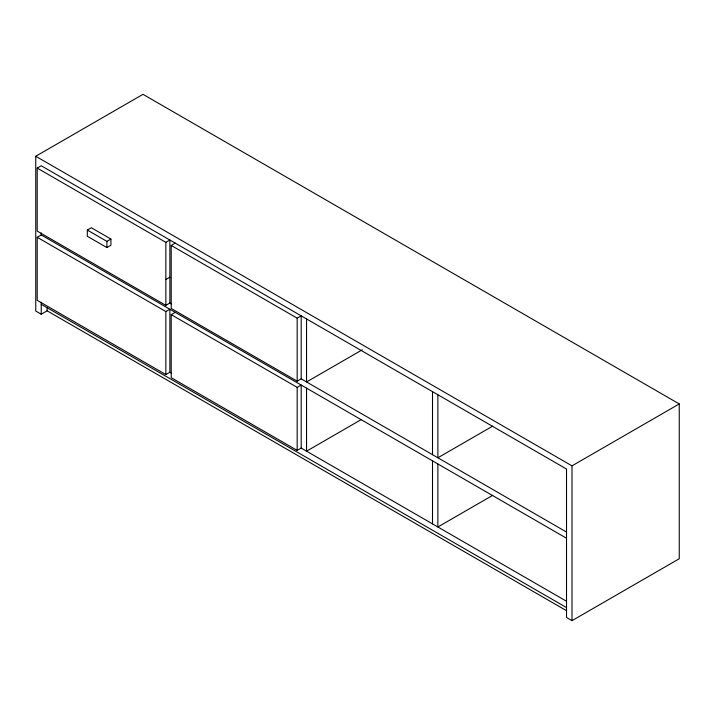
<?xml version="1.0" encoding="UTF-8"?>
<svg xmlns="http://www.w3.org/2000/svg" width="715" height="715" viewBox="0 0 715 715"><rect width="100%" height="100%" fill="white"/><g stroke="black" fill="none" stroke-linecap="round" stroke-linejoin="round"><path stroke-width="1.07" d="M566.611 610.744L47.127 310.819L41.229 314.225L35.75 311.061L35.75 156.254L143 94.335L679.25 403.939L679.25 558.746L572 620.665L566.521 617.501L566.521 469.022L41.229 165.755L37.207 168.079L37.207 231.097L165.853 305.368L169.875 303.044L171.663 304.081M171.663 373.293L169.875 372.256L165.853 374.58L37.207 300.309L37.207 237.291L41.229 234.967L566.521 538.234M87.319 230.06L91.341 227.745L110.914 239.042L110.914 245.236L106.892 247.56L87.319 236.254L87.319 230.06L106.892 241.366L110.914 239.042M37.207 168.079L165.853 242.34L169.875 240.026L169.875 303.044M566.521 532.049L301.194 378.861L297.172 381.184L171.216 308.46L171.216 245.442L175.238 243.118M165.853 279.494L169.875 277.179M37.207 237.291L165.853 311.561L169.875 309.238L169.875 372.256M566.521 601.261L301.194 448.073L297.172 450.396L171.216 377.681L171.216 314.654L175.238 312.33M171.216 245.442L297.172 318.166L301.194 315.842L301.194 378.861M171.216 314.654L297.172 387.378L301.194 385.054L301.194 448.073M362.344 349.751L306.556 381.962L306.556 318.935M361.388 419.517L306.556 451.174L306.556 388.147M492.707 426.122L437.875 457.779L437.875 394.752M492.707 495.334L437.875 526.991L437.875 463.972M35.75 156.254L572 465.858L679.25 403.939M41.229 304.322L566.521 607.589M572 465.858L572 620.665M432.512 391.659L432.512 454.677M432.512 460.871L432.512 523.898M297.172 318.166L297.172 381.184M297.172 387.378L297.172 450.396M165.853 242.34L165.853 305.368M165.853 311.561L165.853 374.58M106.892 241.366L106.892 247.56M47.127 307.522L47.127 310.819M41.229 232.902L41.229 234.967M41.229 302.213L41.229 314.225"/></g></svg>
